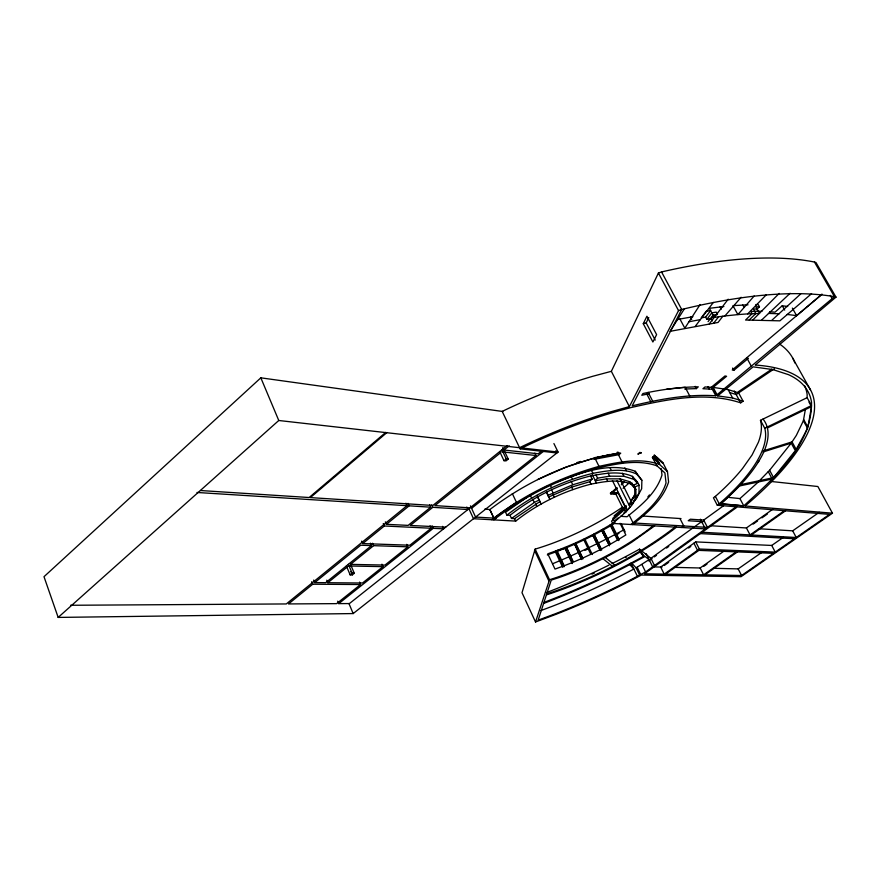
<?xml version="1.0" encoding="UTF-8"?>
<svg xmlns="http://www.w3.org/2000/svg" width="880" height="880" viewBox="0 0 880 880"><rect width="100%" height="100%" fill="white"/><g stroke="black" fill="none" stroke-linecap="round" stroke-linejoin="round"><path stroke-width="1.32" d="M529.056 495.858L505.56 512.248L506.902 515.13L510.015 515.328C533.709 496.606 561.308 483.23 590.601 475.959C604.329 473.462 619.113 470.492 632.423 476.355L637.527 482.152L639.034 485.144L639.001 493.064L632.522 504.229L620.653 480.436M807.125 397.672L760.474 420.31A200.574 68.222 -25.9 0 1 758.373 442.288L752.081 454.949L742.632 468.358A200.574 68.222 -25.9 0 1 715.374 496.397L713.438 497.805L717.31 505.263L719.246 503.844A200.97 67.386 -26 0 0 764.753 428.23L811.503 405.526L807.125 397.672L807.147 394.427A273.317 93.841 -25.7 0 0 804.573 385.638M556.303 482.284C580.866 472.846 609.213 461.527 635.272 471.273L641.872 480.26L641.663 488.752L636.339 498.762L631.18 504.515M572.869 561.858L566.236 546.887L574.321 543.422L581.636 559.482L574.321 543.422M763.785 450.703L792.055 441.881L796.334 435.402L803.385 420.739L805.409 409.167M565.07 547.349L572.319 562.54L572.143 563.53L564.883 548.306L565.07 547.349L556.985 550.528L556.721 551.584L558.943 556.259M556.721 551.584L564.883 548.306L556.985 550.528L564.212 565.752L563.937 566.786L561.726 562.111M622.49 507.122A117.293 41.019 -25.8 0 1 535.15 549.109L522.005 592.713L535.524 621.984L555.225 614.614A273.317 92.609 -25.9 0 0 641.3 575.058L741.037 576.697L832.469 513.194L817.883 486.519L770.506 481.404M535.524 621.984L549.527 579.733A118.217 39.083 -25.9 0 0 653.169 525.811M562.672 567.248L555.456 552.035L555.819 550.946L547.789 553.817L554.994 569.085L563.046 566.17L555.819 550.946M555.841 450.747L556.93 452.969L520.113 448.833L502.183 411.411A228.503 81.785 -25.6 0 1 592.669 376.31L611.358 371.316L658.416 273.02L661.551 271.942A375.716 137.115 -25.6 0 1 814.462 262.042L815.991 262.548L836 297.143L755.249 365.035A276.837 93.72 -25.7 0 1 745.129 505.989L832.469 513.194M643.28 323.686L646.921 316.217L656.612 334.62L652.894 342.001L643.28 323.686L646.184 322.927L648.791 317.592M628.958 504.856L634.832 494.428L634.678 487.036L639.034 485.144M626.109 508.123L611.556 521.136L612.678 523.424L625.823 512.05L631.543 505.527L635.998 496.749L635.855 489.379L633.457 484.594M519.519 447.711A230.362 77.968 -25.6 0 1 610.61 411.851L629.365 406.626L678.535 310.585L681.692 309.474A378.873 130.779 -25.7 0 1 834.482 296.692L836 297.143M635.074 494.813L631.059 501.303M758.087 462.429L758.879 461.142M684.409 308.803L670.065 331.342L718.047 322.454L722.854 316.228M700.117 304.546L684.827 328.163L679.943 319.044L677.27 319.616M695.398 326.161L713.339 302.434M705.639 317.119L710.6 310.574L706.189 311.267L701.239 317.823L705.639 317.119L706.86 319.374L711.238 318.659L713.724 315.403M706.86 319.374L711.832 312.84L716.221 312.136L717.354 314.534M708.081 321.629L713.064 315.095L717.453 314.391M709.302 323.884L728.2 299.189M713.68 323.169L718.586 316.789M727.87 497.321L739.948 498.586L757.537 482.691L769.604 470.261L791.208 443.146L795.322 450.681L773.564 477.653L740.696 484.616M647.856 496.892L649.473 494.934M723.877 306.559L709.368 308.308L714.296 317.372L724.922 315.953L741.125 297.264M754.149 296.021L737.869 314.6L724.922 315.953M546.854 492.052L548.669 496.991L571.571 487.124L589.82 481.69L592.13 479.061L590.601 475.959M592.295 474.672L595.298 480.755L606.419 478.852L620.059 478.863L629.695 481.679L633.072 485.309L637.483 483.384L633.941 479.369L623.92 476.278L609.62 476.168L597.586 478.159L595.298 480.755L596.486 483.186M629.376 507.782L623.92 512.908M630.707 500.874L634.997 496.067M748.033 304.81L732.952 305.657L737.869 314.6L747.681 313.885L766.381 294.69M779.196 293.403L752.818 319.968M811.591 293.678L779.878 320.837L745.58 320.023L752.026 313.72L750.794 311.498L758.307 311.212M756.58 309.595L759.451 306.79L758.23 304.59L755.832 304.59M749.21 319.99L755.788 313.566L754.556 311.355M761.739 319.913L790.13 293.282M684.684 389.004L696.388 388.619L698.269 386.837C679.657 387.013 661.133 389.609 642.961 393.525L641.806 395.252L649.209 393.723M771.892 320.232L800.8 293.832M502.821 411.499L260.832 377.828L44 576.697L58.168 617.419L353.166 613.569L558.063 452.067L553.916 443.553M720.665 503.965C736.604 489.786 752.081 474.342 762.157 455.323C767.833 444.268 771.65 429.704 763.026 419.023M58.168 617.419L278.773 420.497L558.063 452.067M593.945 459.338L619.069 454.641L620.73 453.156L593.659 458.194L565.84 467.192L537.636 479.578M787.677 306.482L782.243 305.745L775.016 312.169L769.692 311.74M616.924 487.608L611.512 492.426L611.886 493.152L618.068 492.778L615.989 494.351L610.797 493.911L610.434 493.174L612.513 491.601L612.887 492.338L618.068 492.778M621.874 483.197L623.854 481.437M611.886 493.152L617.287 488.345M621.258 484.814L624.228 482.174M623.084 488.323L629.112 482.977M626.351 506.627L612.766 518.386L613.723 520.322M614.086 515.889L626.131 505.483M614.196 521.301L618.09 517.935M630.949 524.502C645.095 513.15 660.341 500.929 666.039 482.988L664.906 472.934L657.041 465.872L652.41 457.578L654.665 456.005L663.036 463.32M632.533 524.59C647.064 512.952 662.706 500.401 668.602 481.998L667.48 471.669L663.355 463.606L655.27 456.214L652.41 457.578M385.759 432.388L309.133 497.519L200.541 490.534M386.969 432.52L310.365 497.596L432.839 505.472L507.188 445.555M748.418 358.303L733.832 370.326L732.237 369.996L821.887 294.371M787.138 314.435L796.62 315.645L822.008 294.206M661.551 271.942L681.692 309.474L632.17 405.845C659.483 399.3 687.588 393.91 715.803 395.791L834.482 296.692L814.462 262.042M716.727 395.34L713.493 389.29L702.944 388.718L705.012 386.947L711.271 387.288L724.999 375.958L726.616 376.277L713.13 387.398L717.662 395.879L732.622 397.991L743.094 401.192L740.674 402.831C705.023 391.16 666.655 399.509 631.147 407.539A227.403 76.956 -25.6 0 0 520.113 448.833M717.662 395.879L753.093 366.85L772.827 369.567L788.579 374.693A273.867 92.697 -25.7 0 1 811.536 402.325C811.888 446.512 773.432 478.225 743.776 505.868L719.246 503.844L715.374 496.397M405.922 503.217L407.011 505.692L286.308 603.944L70.543 605.275M360.569 584.54L312.752 584.21L288.508 603.933L336.622 603.636L360.569 584.54L359.535 582.087M313.698 580.063L314.743 582.593L360.69 545.226L371.514 545.589L370.469 543.169M361.68 541.123L362.725 543.576L384.329 525.998L431.167 528.242L430.056 525.745M385.341 521.862L386.408 524.315L409.145 505.824L430.716 507.188L429.616 504.757M371.514 545.589L325.699 582.681L314.743 582.593M326.777 580.206L327.822 582.725L347.49 566.819M346.39 565.939L350.152 574.86L352.286 574.893L354.288 573.287L350.515 564.366L373.626 545.666L407.858 546.821L406.769 544.346M430.716 507.188L408.133 525.382L386.408 524.315M466.807 507.045L467.94 509.531L432.795 507.32L410.267 525.459L445.676 527.197M500.676 452.661L434.918 505.604L470.041 507.859M509.212 445.786L503.943 450.021L538.186 453.794L541.31 451.319M350.152 574.86L352.154 573.254L354.288 573.287M499.697 451.583L503.998 460.691L506.231 458.909L508.255 459.118L502.788 447.568M508.255 459.118L506.033 460.9L503.998 460.691M381.942 564.179L383.009 566.643L362.505 583L327.822 582.725M407.858 546.821L384.978 565.07L350.515 564.366M431.167 528.242L409.871 545.226L362.725 543.576M337.722 601.183L338.734 603.625L433.213 528.341L443.608 528.836L442.497 526.361M534.853 453.123L535.997 455.521L349.426 603.559L338.734 603.625M471.57 508.332L544.082 450.857M491.832 519.761L493.911 518.133C525.118 494.164 561.176 476.993 598.994 466.356C618.739 462.154 639.749 457.413 659.439 464.398L667.48 471.669M493.801 519.871L495.869 518.254C526.251 494.923 561.341 478.203 598.147 467.83C617.386 463.727 637.846 459.118 657.041 465.872M610.797 493.911L612.887 492.338M654.643 525.899L631.785 542.19A121.077 40.04 -25.9 0 1 605.297 557.469L596.002 562.133A121.077 40.04 -25.9 0 1 558.14 577.863L551.232 580.118L538.142 620.18L555.467 613.701A270.336 91.575 -25.9 0 0 632.412 578.886L645.601 571.945L738.012 505.395M675.026 527.098L674.872 527.219A153.714 50.721 -25.9 0 1 614.867 565.213L603.713 570.823A153.714 50.721 -25.9 0 1 547.019 593.791L546.733 593.89M681.67 527.494L683.771 525.965L679.976 518.518M631.62 563.013L636.097 567.875L649.099 559.636L640.992 553.3M612.128 563.53L615.34 561.935A276.353 97.856 -25.9 0 0 639.529 549.164L650.914 558.327L701.646 521.609L688.237 520.729L690.327 519.211L703.714 520.102L723.47 505.813M648.736 560.945L652.069 558.536M654.302 556.919L656.524 555.313M666.545 548.064L668.767 546.458M701.756 522.599L703.945 521.015M695.717 541.893L660.682 567.05L664.213 574.134L699.347 549.021L775.236 552.101L771.727 545.457L695.717 541.893L699.347 549.021M664.268 565.499L668.69 562.32M688.6 548.031L690.811 546.447M698.863 550.374L665.577 574.156L741.576 575.498L829.543 514.36L737.418 506.891L644.49 573.782L664.213 574.134M619.069 453.211C572.121 460.427 527.626 480.865 489.918 509.509L484.671 509.168M710.787 525.745L746.416 527.956L772.871 509.168M753.148 524.128L757.559 520.993M761.959 517.869L767.47 513.964M674.289 567.369L700.139 567.985L723.69 551.32M703.648 566.434L707.003 564.058M784.344 510.697L750.068 534.919L746.416 527.956M751.289 534.996L785.532 510.796M510.015 515.328L511.478 518.463L514.569 518.65L539.935 501.567L537.493 496.914M468.952 508.805L473.495 518.727L515.713 521.103C537.856 503.558 563.673 491.106 591.019 484.121C604.087 481.646 618.112 478.753 630.883 484.055L635.855 489.379M736.219 551.848L703.615 574.827L700.139 567.985M704.869 574.849L737.462 551.903M511.478 518.463L534.314 502.502L538.989 500.06M713.658 568.304L738.166 568.887L762.3 552.035M771.727 545.457L783.453 537.273M758.56 528.715L792.682 530.827L819.247 512.292M506.902 515.13C532.235 495.264 561.638 480.964 592.911 473.319C607.288 470.778 622.82 467.676 636.669 474.045L641.872 480.26M774.301 368.808L736.197 394.537L729.707 392.524M771.848 369.116L737.253 392.469L728.112 389.609L713.13 387.398M613.217 523.05L611.149 524.337L612.029 524.854L615.197 522.874M611.149 524.337L618.563 539.44L625.834 534.941L620.092 523.314M603.24 529.958L610.126 543.818L602.558 529.32L603.24 529.958L611.072 525.569L610.06 524.964L602.558 529.32L609.939 544.434L617.474 540.078L618.332 540.562L614.988 533.643M640.2 549.703L643.841 557.073L627.605 565.763A280.005 97.768 -25.9 0 1 543.609 603.438M593.703 534.105L601.612 549.879L593.703 534.105L601.436 529.925L609.477 545.644L601.436 529.925M608.817 545.039L601.051 549.219L594.374 534.71L602.107 530.552M616.649 534.6L618.981 533.357M625.669 557.491L626.263 557.183M548.361 495.187L572.781 484.748L592.13 479.061M531.355 494.472L533.698 493.262M539.572 490.226L547.8 485.969M593.032 535.403L585.024 539.418L584.661 538.648L592.559 534.677L600.358 550.506L592.559 534.677M591.976 553.784L599.907 549.802M608.927 565.125L607.145 566.016A276.353 97.856 -25.9 0 1 557.172 588.401L546.392 592.658M767.481 427.922L811.481 406.604L807.939 427.262L803.704 419.573M575.487 542.916L583.506 539.187L583.979 539.913L575.641 543.785L575.487 542.916L582.758 558.074L590.81 554.323L583.506 539.187M581.592 558.58L573.485 562.078L566.236 546.887M566.192 547.855L574.365 544.335M564.212 565.752L572.319 562.54M543.884 602.47L560.692 595.87A276.925 96.679 -25.9 0 0 610.742 573.419L618.948 569.327A276.925 96.679 -25.9 0 0 643.181 556.545L643.841 557.073M540.969 610.544L552.046 606.386A269.786 92.708 -25.9 0 0 628.881 571.67L633.875 569.041L629.387 564.201M547.327 554.939L555.456 552.035M576.796 462.66L580.591 461.428M762.993 451.99L791.208 443.146M772.222 479.028L739.387 486.002L721.017 503.657L743.776 505.868L739.948 498.586M607.255 455.004L609.95 454.476M688.985 321.75L700.348 319.616M679.943 319.044L692.89 316.701M666.501 389.268L685.157 387.255L689.711 395.89M747.681 313.885L759.539 313.423L755.854 306.79L759.451 306.79M757.086 309.001L753.467 309.001L754.699 311.212M348.524 565.972L383.009 566.643M652.784 566.863L662.046 567.083M628.958 514.624L633.094 522.951L707.465 527.395L703.714 520.102M633.094 522.951L634.689 522.995M768.46 313.401L779.163 313.797M758.131 311.179L761.948 311.333M773.487 553.322L697.521 550.33L693.891 543.202M700.315 533.599L794.475 538.736M702.185 532.257L796.246 537.504L792.682 530.827M612.678 523.424L705.386 528.891M196.977 492.47L407.011 505.692M620.587 516.307L627.088 516.736C641.223 505.351 656.425 493.031 661.98 475.024L661.243 468.677M641.751 515.966L680.999 518.595M717.31 505.263L736.087 506.781M610.434 493.174L614.372 493.504M501.732 451.803L535.997 455.521M641.003 452.837L639.683 452.529L637.835 454.168L641.245 452.672L639.683 452.529L641.179 452.716M654.665 456.005L654.247 455.191L655.248 455.686L654.28 456.236L658.031 459.558M618.563 539.44L619.421 539.935L612.029 524.854M602.921 558.668L612.535 566.379M605.297 557.469L614.867 565.213M654.247 455.191L654.984 455.829M656.898 457.479L663.025 463.221L656.172 456.522M657.613 459.8L653.851 456.478L652.729 457.116L659.197 462.99M652.872 457.699L659.802 463.969M830.269 295.383L832.161 298.65M792.363 308.099L796.62 315.645M782.243 305.745L784.696 310.09M792.671 358.028L810.458 389.895M808.984 402.116L810.865 405.482M742.753 304.986L743.985 307.208M803.385 420.739L807.62 428.406L796.169 449.416L792.055 441.881M719.994 306.944L721.226 309.188M746.823 357.951L751.509 366.52M711.238 318.659L712.459 320.914M732.611 368.071L733.832 370.326M760.474 420.31L764.753 428.23M738.617 392.898L743.094 401.192M734.305 391.017L740.674 402.831M690.514 317.086L691.735 319.352M728.112 389.609L732.622 397.991M769.604 470.261L773.564 477.653M768.262 471.636L771.65 477.972M658.416 273.02L678.535 310.585M711.271 387.288L715.803 395.791M707.916 386.65L709.203 389.059M695.189 386.342L696.388 388.619M646.184 322.927L655.204 340.076M648.142 392.37L652.685 401.17M738.166 568.887L741.576 575.498M646.855 394.119L650.826 401.808M700.403 519.189L704.77 527.681M655.27 456.214L659.439 464.398M611.358 371.316L629.365 406.626M635.272 471.273L636.669 474.045M635.976 480.392L637.483 483.384M632.423 476.355L633.941 479.369M618.475 452.375L618.893 453.222M617.859 452.221L619.069 454.641M617.188 452.243L622.611 463.056M624.844 467.841L626.252 470.635M631.851 482.856L634.249 487.663M629.695 481.679L630.883 484.055M634.832 494.428L635.998 496.749M622.391 473.231L623.92 476.278M620.059 478.863L621.247 481.25M630.399 503.217L631.543 505.527M617.012 480.843L630.113 507.166M609.884 467.555L611.292 470.382M612.414 480.568L627.242 510.433M650.914 558.327L654.5 565.543M617.705 492.041L625.416 507.496M608.091 473.088L609.62 476.168M624.679 509.751L625.823 512.05M646.14 553.663L652.685 566.852M615.989 494.351L623.59 509.663M606.419 478.852L607.618 481.272M594.781 457.842L598.994 466.356M639.529 549.164L643.181 556.545M642.048 564.74L645.601 571.945M621.148 523.71L625.163 531.839M596.057 475.057L597.586 478.159M591.503 470.459L592.911 473.319M637.186 567.303L640.728 574.508M636.097 567.875L639.639 575.08M630.938 563.068L637.417 576.257M589.82 481.69L591.019 484.121M610.06 524.964L617.474 540.078M571.076 476.344L572.484 479.226M571.263 481.613L572.781 484.748M571.571 487.124L572.759 489.577M611.633 526.724L613.866 531.333M584.661 538.648L592.328 554.543M550.605 485.727L551.529 487.652M551.54 489.61L553.047 492.756M553.047 494.703L554.224 497.167M576.202 544.951L582.912 558.932M546.315 492.052L549.857 499.455M536.987 495.396L541.112 504.031M535.568 503.855L536.734 506.319M532.818 499.345L534.314 502.502M530.178 495.077L531.553 497.97M501.919 449.801L506.231 458.909M512.336 493.625L516.406 502.271L493.845 518.188L489.874 509.608L493.911 518.133L475.585 517.077L470.437 505.857M535.15 549.109L549.527 579.733M534.479 550.308L548.834 580.91M514.569 518.65L515.713 521.103M431.706 504.889L432.795 507.32M432.102 525.855L433.213 528.341M408.045 503.36L409.145 505.824M383.262 523.545L384.329 525.998M372.581 543.246L373.626 545.666M348.381 564.322L352.154 573.254M350.878 571.549L352.286 574.893M260.832 377.828L278.773 420.497M348.953 603.526L353.166 613.569M311.707 581.68L312.752 584.21M676.456 527.186A156.574 51.678 -25.9 0 1 546.403 594.902M624.118 529.672A274.527 101.31 -25.8 0 1 580.008 551.793M578.82 552.332A274.527 101.31 -25.8 0 1 552.673 563.717M594.418 572.99A279.411 98.967 -25.9 0 1 592.02 574.112M587.367 549.263A277.662 102.498 -25.8 0 1 584.991 550.374M779.801 344.201A274.593 98.307 -25.7 0 1 794.904 363M594.913 457.611L594.352 458.326L617.177 453.97L617.826 453.178L594.913 457.611M495.869 518.254L493.9 518.188L495.869 518.254"/></g></svg>
